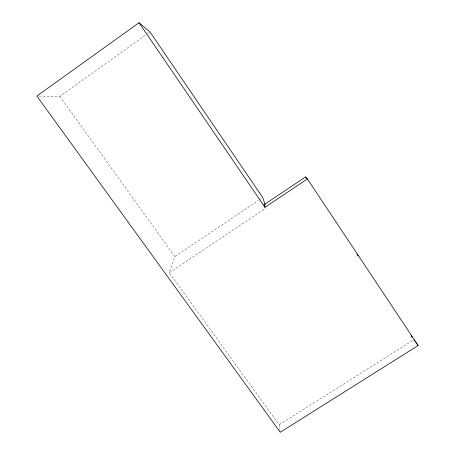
<?xml version="1.0" encoding="UTF-8"?>
<svg xmlns="http://www.w3.org/2000/svg" width="455" height="455" viewBox="0 0 455 455"><rect width="100%" height="100%" fill="white"/><g stroke="black" fill="none" stroke-linecap="round" stroke-linejoin="round"><path stroke-width="0.34" stroke-dasharray="2.27 1.71" d="M280.07 430.879L279.125 424.708L169.305 272.761L174.868 256.575L258.616 200.319M38.942 96.079L59.85 96.335L147.096 34.006M147.676 33.59L149.405 32.356M259.208 199.921L262.154 197.942M169.305 272.761L265.652 208.259M279.125 424.708L413.777 339.805M59.85 96.335L174.868 256.575"/><path stroke-width="0.68" d="M265.146 204.642L262.745 197.544L149.985 31.941L139.031 22.75L36.855 96.05L280.28 432.25L418.145 345.516L307.392 178.917L305.498 176.967L264.093 204.722L264.958 207.338L307.392 178.917M413.777 339.805L414.971 341.364M415.762 342.399L418.145 345.516M139.031 22.75L264.958 207.338M264.093 204.722L265.168 206.291M305.498 176.967L306.676 178.735M356.891 254.254L358.068 256.023M411.03 335.676L412.207 337.445"/></g></svg>
